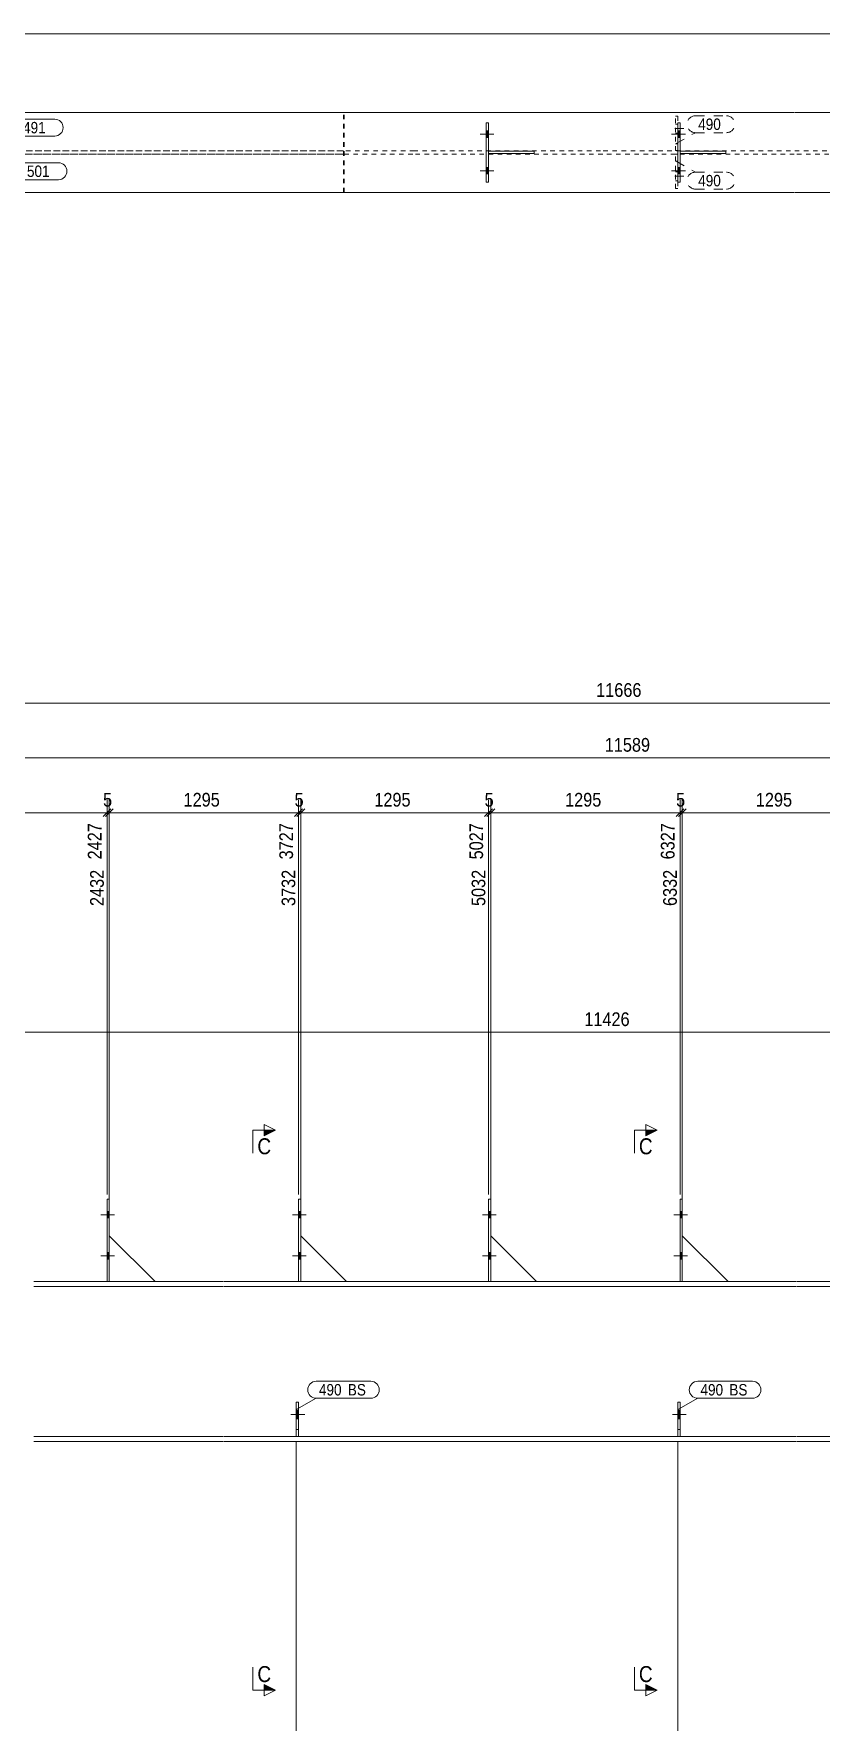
# Model space of a CAD drawing. Header units: millimetres. Extents: x 2 to 825, y 1 to 579.
# Drawn here: x 245.9 to 418.2, y 209.7 to 579 of the extents above; entities that cross this region are included whole.
import ezdxf

# ---------------------------------------------------------------- set-up
doc = ezdxf.new("R2010")
doc.units = ezdxf.units.MM
for name, pattern in [('XKITLINE00', [0]), ('XKITLINE01', [4, 1, -1, 1, -1]), ('XKITLINE02', [4, 2, -2])]:
    doc.linetypes.add(name, pattern=pattern)
for name, color, linetype, lineweight in [('Bolt', 3, 'Continuous', 0), ('Dimensions', 7, 'Continuous', 0), ('DrawingSheet', 5, 'Continuous', 0), ('Part', 2, 'Continuous', 0), ('PartMark', 7, 'Continuous', 0), ('Section', 6, 'Continuous', 0)]:
    doc.layers.add(name, color=color, linetype=linetype, lineweight=lineweight)
doc.styles.add('ARIAL', font='ARIAL.TTF')

# ---------------------------------------------------------------- blocks, each defined once
blk = doc.blocks.new('*A9')
at = {"layer": 'Bolt'}
for points in [[(345.38, 321.44), (345.88, 321.44), (345.88, 320.04), (345.38, 320.04)], [(345.38, 321.44), (345.88, 321.44), (345.88, 320.04), (345.38, 320.04)], [(345.38, 312.44), (345.88, 312.44), (345.88, 311.04), (345.38, 311.04)], [(345.38, 312.44), (345.88, 312.44), (345.88, 311.04), (345.38, 311.04)]]:
    blk.add_hatch(color=3, dxfattribs=at).paths.add_polyline_path(points, flags=17)
at = {"layer": 'Bolt', "color": 3, "linetype": 'XKITLINE00', "lineweight": 0}
for p, q in [((345.88, 321.44), (345.38, 321.44)), ((345.88, 321.44), (345.38, 321.44)), ((347.04, 320.74), (344.04, 320.74)), ((347.04, 320.74), (344.04, 320.74)), ((345.88, 320.04), (345.38, 320.04)), ((345.88, 320.04), (345.38, 320.04)), ((347.04, 311.74), (344.04, 311.74)), ((347.04, 311.74), (344.04, 311.74)), ((345.88, 312.44), (345.38, 312.44)), ((345.88, 312.44), (345.38, 312.44)), ((345.88, 311.04), (345.38, 311.04)), ((345.88, 311.04), (345.38, 311.04))]:
    blk.add_line(p, q, dxfattribs=at)
blk = doc.blocks.new('*A10')
at = {"layer": 'Bolt'}
for points in [[(303.8, 321.44), (304.3, 321.44), (304.3, 320.04), (303.8, 320.04)], [(303.8, 321.44), (304.3, 321.44), (304.3, 320.04), (303.8, 320.04)], [(303.8, 312.44), (304.3, 312.44), (304.3, 311.04), (303.8, 311.04)], [(303.8, 312.44), (304.3, 312.44), (304.3, 311.04), (303.8, 311.04)]]:
    blk.add_hatch(color=3, dxfattribs=at).paths.add_polyline_path(points, flags=17)
at = {"layer": 'Bolt', "color": 3, "linetype": 'XKITLINE00', "lineweight": 0}
for p, q in [((304.3, 321.44), (303.8, 321.44)), ((304.3, 321.44), (303.8, 321.44)), ((305.46, 320.74), (302.46, 320.74)), ((305.46, 320.74), (302.46, 320.74)), ((304.3, 320.04), (303.8, 320.04)), ((304.3, 320.04), (303.8, 320.04)), ((305.46, 311.74), (302.46, 311.74)), ((305.46, 311.74), (302.46, 311.74)), ((304.3, 312.44), (303.8, 312.44)), ((304.3, 312.44), (303.8, 312.44)), ((304.3, 311.04), (303.8, 311.04)), ((304.3, 311.04), (303.8, 311.04))]:
    blk.add_line(p, q, dxfattribs=at)
blk = doc.blocks.new('*A11')
at = {"layer": 'Bolt'}
blk.add_hatch(color=3, dxfattribs=at).paths.add_polyline_path([(303.8, 276.06), (303.3, 276.06), (303.3, 278.02), (303.8, 278.02)], flags=17)
at = {"layer": 'Bolt', "color": 3, "linetype": 'XKITLINE00', "lineweight": 0}
for p, q in [((305.15, 277.04), (302.15, 277.04)), ((303.8, 278.02), (303.3, 278.02)), ((303.8, 276.06), (303.3, 276.06))]:
    blk.add_line(p, q, dxfattribs=at)
blk = doc.blocks.new('*A12')
at = {"layer": 'Bolt', "color": 3, "linetype": 'XKITLINE02', "lineweight": 0}
for p, q in [((305.15, 277.04), (302.15, 277.04)), ((303.8, 278.02), (303.3, 278.02)), ((303.8, 276.06), (303.3, 276.06))]:
    blk.add_line(p, q, dxfattribs=at)
blk = doc.blocks.new('*A13')
at = {"layer": 'Bolt'}
for points in [[(261.9, 321.44), (262.4, 321.44), (262.4, 320.04), (261.9, 320.04)], [(261.9, 321.44), (262.4, 321.44), (262.4, 320.04), (261.9, 320.04)], [(261.9, 312.44), (262.4, 312.44), (262.4, 311.04), (261.9, 311.04)], [(261.9, 312.44), (262.4, 312.44), (262.4, 311.04), (261.9, 311.04)]]:
    blk.add_hatch(color=3, dxfattribs=at).paths.add_polyline_path(points, flags=17)
at = {"layer": 'Bolt', "color": 3, "linetype": 'XKITLINE00', "lineweight": 0}
for p, q in [((262.4, 321.44), (261.9, 321.44)), ((262.4, 321.44), (261.9, 321.44)), ((263.56, 320.74), (260.56, 320.74)), ((263.56, 320.74), (260.56, 320.74)), ((262.4, 320.04), (261.9, 320.04)), ((262.4, 320.04), (261.9, 320.04)), ((263.56, 311.74), (260.56, 311.74)), ((263.56, 311.74), (260.56, 311.74)), ((262.4, 312.44), (261.9, 312.44)), ((262.4, 312.44), (261.9, 312.44)), ((262.4, 311.04), (261.9, 311.04)), ((262.4, 311.04), (261.9, 311.04))]:
    blk.add_line(p, q, dxfattribs=at)
blk = doc.blocks.new('*A20')
at = {"layer": 'Part', "color": 2, "linetype": 'XKITLINE00', "lineweight": 0}
for p, q in [((245.92, 306.14), (287.4, 306.14)), ((287.4, 305.04), (245.92, 305.04)), ((287.5, 306.14), (329.3, 306.14)), ((329.3, 305.04), (287.5, 305.04)), ((329.4, 306.14), (370.88, 306.14)), ((370.88, 305.04), (329.4, 305.04)), ((370.98, 306.14), (412.78, 306.14)), ((412.78, 305.04), (370.98, 305.04)), ((412.88, 306.14), (454.36, 306.14)), ((454.36, 305.04), (412.88, 305.04)), ((287.4, 272.24), (245.92, 272.24)), ((245.92, 271.14), (287.4, 271.14)), ((329.3, 272.24), (287.5, 272.24)), ((287.5, 271.14), (329.3, 271.14)), ((370.88, 272.24), (329.4, 272.24)), ((329.4, 271.14), (370.88, 271.14)), ((412.78, 272.24), (370.98, 272.24)), ((370.98, 271.14), (412.78, 271.14)), ((454.36, 272.24), (412.88, 272.24)), ((412.88, 271.14), (454.36, 271.14))]:
    blk.add_line(p, q, dxfattribs=at)
at = {"layer": 'Part', "color": 7, "linetype": 'XKITLINE01', "lineweight": 0}
for p, q in [((287.4, 306.14), (245.92, 306.14)), ((329.3, 306.14), (287.5, 306.14)), ((370.88, 306.14), (329.4, 306.14)), ((412.78, 306.13), (370.98, 306.13)), ((454.36, 306.13), (412.88, 306.13))]:
    blk.add_line(p, q, dxfattribs=at)
blk = doc.blocks.new('*A30')
at = {"layer": 'Part', "color": 2, "linetype": 'XKITLINE00', "lineweight": 0}
for p, q in [((387.78, 324.14), (387.28, 324.14)), ((387.28, 324.14), (387.28, 306.14)), ((387.78, 306.14), (387.78, 324.14))]:
    blk.add_line(p, q, dxfattribs=at)
at = {"layer": 'Part', "color": 7, "linetype": 'XKITLINE01', "lineweight": 0}
blk.add_line((387.28, 306.14), (387.78, 306.14), dxfattribs=at)
blk = doc.blocks.new('*A31')
at = {"layer": 'Part', "color": 2, "linetype": 'XKITLINE00', "lineweight": 0}
blk.add_line((397.78, 306.14), (387.78, 316.14), dxfattribs=at)
at = {"layer": 'Part', "color": 7, "linetype": 'XKITLINE01', "lineweight": 0}
for p, q in [((387.78, 316.14), (387.78, 306.14)), ((387.78, 306.14), (397.78, 306.14))]:
    blk.add_line(p, q, dxfattribs=at)
blk = doc.blocks.new('*A32')
at = {"layer": 'Part', "color": 2, "linetype": 'XKITLINE00', "lineweight": 0}
for p, q in [((386.78, 272.24), (386.78, 279.74)), ((386.78, 279.74), (387.28, 279.74)), ((387.28, 279.74), (387.28, 272.24))]:
    blk.add_line(p, q, dxfattribs=at)
at = {"layer": 'Part', "color": 7, "linetype": 'XKITLINE01', "lineweight": 0}
for p, q in [((386.78, 273.74), (387.28, 273.74)), ((387.28, 272.24), (386.78, 272.24))]:
    blk.add_line(p, q, dxfattribs=at)
blk = doc.blocks.new('*A33')
at = {"layer": 'Part', "color": 7, "linetype": 'XKITLINE01', "lineweight": 0}
for p, q in [((386.78, 279.74), (386.78, 272.24)), ((387.28, 279.74), (386.78, 279.74)), ((387.28, 272.24), (387.28, 279.74)), ((386.78, 273.74), (387.28, 273.74)), ((386.78, 272.24), (387.28, 272.24))]:
    blk.add_line(p, q, dxfattribs=at)
blk = doc.blocks.new('*A37')
at = {"layer": 'Part', "color": 2, "linetype": 'XKITLINE00', "lineweight": 0}
for p, q in [((345.88, 324.14), (345.38, 324.14)), ((345.38, 324.14), (345.38, 306.14)), ((345.88, 306.14), (345.88, 324.14))]:
    blk.add_line(p, q, dxfattribs=at)
at = {"layer": 'Part', "color": 7, "linetype": 'XKITLINE01', "lineweight": 0}
blk.add_line((345.38, 306.14), (345.88, 306.14), dxfattribs=at)
blk = doc.blocks.new('*A38')
at = {"layer": 'Part', "color": 2, "linetype": 'XKITLINE00', "lineweight": 0}
blk.add_line((355.88, 306.14), (345.88, 316.14), dxfattribs=at)
at = {"layer": 'Part', "color": 7, "linetype": 'XKITLINE01', "lineweight": 0}
for p, q in [((345.88, 316.14), (345.88, 306.14)), ((345.88, 306.14), (355.88, 306.14))]:
    blk.add_line(p, q, dxfattribs=at)
blk = doc.blocks.new('*A39')
at = {"layer": 'Part', "color": 2, "linetype": 'XKITLINE00', "lineweight": 0}
for p, q in [((303.8, 306.14), (303.8, 324.14)), ((303.8, 324.14), (304.3, 324.14)), ((304.3, 324.14), (304.3, 306.14))]:
    blk.add_line(p, q, dxfattribs=at)
at = {"layer": 'Part', "color": 7, "linetype": 'XKITLINE01', "lineweight": 0}
blk.add_line((304.3, 306.14), (303.8, 306.14), dxfattribs=at)
blk = doc.blocks.new('*A40')
at = {"layer": 'Part', "color": 2, "linetype": 'XKITLINE00', "lineweight": 0}
blk.add_line((314.3, 306.14), (304.3, 316.14), dxfattribs=at)
at = {"layer": 'Part', "color": 7, "linetype": 'XKITLINE01', "lineweight": 0}
for p, q in [((304.3, 316.14), (304.3, 306.14)), ((304.3, 306.14), (314.3, 306.14))]:
    blk.add_line(p, q, dxfattribs=at)
blk = doc.blocks.new('*A41')
at = {"layer": 'Part', "color": 2, "linetype": 'XKITLINE00', "lineweight": 0}
for p, q in [((303.3, 272.24), (303.3, 279.74)), ((303.3, 279.74), (303.8, 279.74)), ((303.8, 279.74), (303.8, 272.24))]:
    blk.add_line(p, q, dxfattribs=at)
at = {"layer": 'Part', "color": 7, "linetype": 'XKITLINE01', "lineweight": 0}
for p, q in [((303.3, 273.74), (303.8, 273.74)), ((303.8, 272.24), (303.3, 272.24))]:
    blk.add_line(p, q, dxfattribs=at)
blk = doc.blocks.new('*A42')
at = {"layer": 'Part', "color": 7, "linetype": 'XKITLINE01', "lineweight": 0}
for p, q in [((303.3, 279.74), (303.3, 272.24)), ((303.8, 279.74), (303.3, 279.74)), ((303.8, 272.24), (303.8, 279.74)), ((303.3, 273.74), (303.8, 273.74)), ((303.3, 272.24), (303.8, 272.24))]:
    blk.add_line(p, q, dxfattribs=at)
blk = doc.blocks.new('*A43')
at = {"layer": 'Part', "color": 2, "linetype": 'XKITLINE00', "lineweight": 0}
for p, q in [((261.9, 306.14), (261.9, 324.14)), ((261.9, 324.14), (262.4, 324.14)), ((262.4, 324.14), (262.4, 306.14))]:
    blk.add_line(p, q, dxfattribs=at)
at = {"layer": 'Part', "color": 7, "linetype": 'XKITLINE01', "lineweight": 0}
blk.add_line((262.4, 306.14), (261.9, 306.14), dxfattribs=at)
blk = doc.blocks.new('*A44')
at = {"layer": 'Part', "color": 2, "linetype": 'XKITLINE00', "lineweight": 0}
blk.add_line((272.4, 306.14), (262.4, 316.14), dxfattribs=at)
at = {"layer": 'Part', "color": 7, "linetype": 'XKITLINE01', "lineweight": 0}
for p, q in [((262.4, 316.14), (262.4, 306.14)), ((262.4, 306.14), (272.4, 306.14))]:
    blk.add_line(p, q, dxfattribs=at)
blk = doc.blocks.new('*A61')
at = {"layer": 'Bolt'}
for points in [[(387.28, 321.44), (387.78, 321.44), (387.78, 320.04), (387.28, 320.04)], [(387.28, 321.44), (387.78, 321.44), (387.78, 320.04), (387.28, 320.04)], [(387.28, 312.44), (387.78, 312.44), (387.78, 311.04), (387.28, 311.04)], [(387.28, 312.44), (387.78, 312.44), (387.78, 311.04), (387.28, 311.04)]]:
    blk.add_hatch(color=3, dxfattribs=at).paths.add_polyline_path(points, flags=17)
at = {"layer": 'Bolt', "color": 3, "linetype": 'XKITLINE00', "lineweight": 0}
for p, q in [((387.78, 321.44), (387.28, 321.44)), ((387.78, 321.44), (387.28, 321.44)), ((388.94, 320.74), (385.94, 320.74)), ((388.94, 320.74), (385.94, 320.74)), ((387.78, 320.04), (387.28, 320.04)), ((387.78, 320.04), (387.28, 320.04)), ((388.94, 311.74), (385.94, 311.74)), ((388.94, 311.74), (385.94, 311.74)), ((387.78, 312.44), (387.28, 312.44)), ((387.78, 312.44), (387.28, 312.44)), ((387.78, 311.04), (387.28, 311.04)), ((387.78, 311.04), (387.28, 311.04))]:
    blk.add_line(p, q, dxfattribs=at)
blk = doc.blocks.new('*A62')
at = {"layer": 'Bolt'}
blk.add_hatch(color=3, dxfattribs=at).paths.add_polyline_path([(387.28, 276.06), (386.78, 276.06), (386.78, 278.02), (387.28, 278.02)], flags=17)
at = {"layer": 'Bolt', "color": 3, "linetype": 'XKITLINE00', "lineweight": 0}
for p, q in [((388.63, 277.04), (385.63, 277.04)), ((387.28, 278.02), (386.78, 278.02)), ((387.28, 276.06), (386.78, 276.06))]:
    blk.add_line(p, q, dxfattribs=at)
blk = doc.blocks.new('*A63')
at = {"layer": 'Bolt', "color": 3, "linetype": 'XKITLINE02', "lineweight": 0}
for p, q in [((388.63, 277.04), (385.63, 277.04)), ((387.28, 278.02), (386.78, 278.02)), ((387.28, 276.06), (386.78, 276.06))]:
    blk.add_line(p, q, dxfattribs=at)
blk = doc.blocks.new('*A68')
at = {"layer": 'Bolt'}
for points in [[(386.78, 557.75), (387.28, 557.75), (387.28, 556.35), (386.78, 556.35)], [(386.78, 557.75), (387.28, 557.75), (387.28, 556.35), (386.78, 556.35)], [(386.78, 549.75), (387.28, 549.75), (387.28, 548.35), (386.78, 548.35)], [(386.78, 549.75), (387.28, 549.75), (387.28, 548.35), (386.78, 548.35)]]:
    blk.add_hatch(color=3, dxfattribs=at).paths.add_polyline_path(points, flags=17)
at = {"layer": 'Bolt', "color": 3, "linetype": 'XKITLINE00', "lineweight": 0}
for p, q in [((387.28, 557.75), (386.78, 557.75)), ((387.28, 557.75), (386.78, 557.75)), ((388.44, 557.05), (385.44, 557.05)), ((388.44, 557.05), (385.44, 557.05)), ((387.28, 556.35), (386.78, 556.35)), ((387.28, 556.35), (386.78, 556.35)), ((388.44, 549.05), (385.44, 549.05)), ((388.44, 549.05), (385.44, 549.05)), ((387.28, 549.75), (386.78, 549.75)), ((387.28, 549.75), (386.78, 549.75)), ((387.28, 548.35), (386.78, 548.35)), ((387.28, 548.35), (386.78, 548.35))]:
    blk.add_line(p, q, dxfattribs=at)
blk = doc.blocks.new('*A69')
at = {"layer": 'Bolt', "color": 3, "linetype": 'XKITLINE02', "lineweight": 0}
for p, q in [((388.13, 547.85), (385.13, 547.85)), ((386.78, 548.83), (386.28, 548.83)), ((386.78, 546.87), (386.28, 546.87))]:
    blk.add_line(p, q, dxfattribs=at)
blk = doc.blocks.new('*A70')
at = {"layer": 'Bolt', "color": 3, "linetype": 'XKITLINE02', "lineweight": 0}
for p, q in [((388.13, 558.25), (385.13, 558.25)), ((386.78, 559.23), (386.28, 559.23)), ((386.78, 557.27), (386.28, 557.27))]:
    blk.add_line(p, q, dxfattribs=at)
blk = doc.blocks.new('*A71')
at = {"layer": 'Bolt'}
for points in [[(344.88, 557.75), (345.38, 557.75), (345.38, 556.35), (344.88, 556.35)], [(344.88, 557.75), (345.38, 557.75), (345.38, 556.35), (344.88, 556.35)], [(344.88, 549.75), (345.38, 549.75), (345.38, 548.35), (344.88, 548.35)], [(344.88, 549.75), (345.38, 549.75), (345.38, 548.35), (344.88, 548.35)]]:
    blk.add_hatch(color=3, dxfattribs=at).paths.add_polyline_path(points, flags=17)
at = {"layer": 'Bolt', "color": 3, "linetype": 'XKITLINE00', "lineweight": 0}
for p, q in [((345.38, 557.75), (344.88, 557.75)), ((345.38, 557.75), (344.88, 557.75)), ((346.54, 557.05), (343.54, 557.05)), ((346.54, 557.05), (343.54, 557.05)), ((345.38, 556.35), (344.88, 556.35)), ((345.38, 556.35), (344.88, 556.35)), ((346.54, 549.05), (343.54, 549.05)), ((346.54, 549.05), (343.54, 549.05)), ((345.38, 549.75), (344.88, 549.75)), ((345.38, 549.75), (344.88, 549.75)), ((345.38, 548.35), (344.88, 548.35)), ((345.38, 548.35), (344.88, 548.35))]:
    blk.add_line(p, q, dxfattribs=at)
blk = doc.blocks.new('*A78')
at = {"layer": 'Part', "color": 2, "linetype": 'XKITLINE00', "lineweight": 0}
for p, q in [((328.8, 561.8), (123.86, 561.8)), ((370.38, 561.8), (328.9, 561.8)), ((412.28, 561.8), (370.48, 561.8)), ((453.86, 561.8), (412.38, 561.8)), ((328.8, 544.3), (123.86, 544.3)), ((370.38, 544.3), (328.9, 544.3)), ((412.28, 544.3), (370.48, 544.3)), ((453.86, 544.3), (412.38, 544.3))]:
    blk.add_line(p, q, dxfattribs=at)
at = {"layer": 'Part', "color": 7, "linetype": 'XKITLINE01', "lineweight": 0}
for p, q in [((120.18, 553.4), (328.8, 553.4)), ((328.8, 552.7), (120.18, 552.7)), ((328.9, 553.4), (370.38, 553.4)), ((370.38, 552.7), (328.9, 552.7)), ((370.48, 553.4), (412.28, 553.4)), ((412.28, 552.7), (370.48, 552.7)), ((412.38, 553.4), (453.86, 553.4)), ((453.86, 552.7), (412.38, 552.7))]:
    blk.add_line(p, q, dxfattribs=at)
blk = doc.blocks.new('*A97')
at = {"layer": 'Part', "color": 2, "linetype": 'XKITLINE00', "lineweight": 0}
for p, q in [((386.78, 559.55), (387.28, 559.55)), ((386.78, 559.55), (386.78, 546.55)), ((387.28, 559.55), (387.28, 546.55)), ((386.78, 546.55), (387.28, 546.55))]:
    blk.add_line(p, q, dxfattribs=at)
blk = doc.blocks.new('*A98')
at = {"layer": 'Part', "color": 2, "linetype": 'XKITLINE00', "lineweight": 0}
for p, q in [((387.28, 553.3), (397.28, 553.3)), ((397.28, 552.8), (387.28, 552.8)), ((397.28, 552.8), (397.28, 553.3))]:
    blk.add_line(p, q, dxfattribs=at)
at = {"layer": 'Part', "color": 7, "linetype": 'XKITLINE01', "lineweight": 0}
blk.add_line((387.28, 552.8), (387.28, 553.3), dxfattribs=at)
blk.add_line((387.28, 552.8), (387.28, 553.3), dxfattribs=at)
blk = doc.blocks.new('*A99')
at = {"layer": 'Part', "color": 7, "linetype": 'XKITLINE01', "lineweight": 0}
for p, q in [((386.28, 545.15), (386.28, 552.65)), ((386.28, 552.65), (386.78, 552.65)), ((386.28, 551.15), (386.78, 551.15)), ((386.78, 552.65), (386.78, 545.15)), ((386.78, 545.15), (386.28, 545.15))]:
    blk.add_line(p, q, dxfattribs=at)
blk = doc.blocks.new('*A100')
at = {"layer": 'Part', "color": 7, "linetype": 'XKITLINE01', "lineweight": 0}
for p, q in [((386.28, 553.45), (386.28, 560.95)), ((386.28, 560.95), (386.78, 560.95)), ((386.78, 560.95), (386.78, 553.45)), ((386.28, 554.95), (386.78, 554.95)), ((386.78, 553.45), (386.28, 553.45))]:
    blk.add_line(p, q, dxfattribs=at)
blk = doc.blocks.new('*A101')
at = {"layer": 'Part', "color": 2, "linetype": 'XKITLINE00', "lineweight": 0}
for p, q in [((344.88, 559.55), (345.38, 559.55)), ((344.88, 559.55), (344.88, 546.55)), ((345.38, 559.55), (345.38, 546.55)), ((344.88, 546.55), (345.38, 546.55))]:
    blk.add_line(p, q, dxfattribs=at)
blk = doc.blocks.new('*A102')
at = {"layer": 'Part', "color": 2, "linetype": 'XKITLINE00', "lineweight": 0}
for p, q in [((345.38, 553.3), (355.38, 553.3)), ((355.38, 552.8), (345.38, 552.8)), ((355.38, 552.8), (355.38, 553.3))]:
    blk.add_line(p, q, dxfattribs=at)
at = {"layer": 'Part', "color": 7, "linetype": 'XKITLINE01', "lineweight": 0}
blk.add_line((345.38, 552.8), (345.38, 553.3), dxfattribs=at)
blk.add_line((345.38, 552.8), (345.38, 553.3), dxfattribs=at)
blk = doc.blocks.new('*A110')
at = {"layer": 'Part', "color": 7, "linetype": 'XKITLINE01', "lineweight": 0}
for p, q in [((313.8, 561.8), (116.49, 561.8)), ((116.49, 544.3), (116.49, 561.8)), ((116.61, 553.4), (116.61, 561.8)), ((313.62, 544.3), (313.62, 561.8)), ((313.8, 544.3), (313.8, 561.8)), ((313.62, 553.4), (116.61, 553.4)), ((313.62, 552.7), (116.61, 552.7)), ((116.61, 544.3), (116.61, 552.7)), ((119.91, 553.4), (119.91, 552.7)), ((121.52, 552.7), (121.52, 553.4)), ((116.49, 544.3), (313.8, 544.3))]:
    blk.add_line(p, q, dxfattribs=at)
blk = doc.blocks.new('*A169')
at = {"layer": 'DrawingSheet', "color": 5, "linetype": 'XKITLINE00', "lineweight": 0}
blk.add_line((825, 579), (5, 579), dxfattribs=at)
blk = doc.blocks.new('*A177')
at = {"layer": 'Dimensions', "color": 7, "linetype": 'XKITLINE00', "lineweight": 0}
blk.add_line((31.33, 432.64), (717.65, 432.64), dxfattribs=at)
at = {"layer": 'Dimensions', "color": 3, "style": 'ARIAL', "width": 0.85}
blk.add_text('11666', height=3, dxfattribs=at).set_placement((368.93, 433.99))
blk = doc.blocks.new('*A187')
at = {"layer": 'Dimensions', "color": 7, "linetype": 'XKITLINE00', "lineweight": 0}
blk.add_line((37.08, 420.64), (715.66, 420.64), dxfattribs=at)
at = {"layer": 'Dimensions', "color": 3, "style": 'ARIAL', "width": 0.85}
blk.add_text('11589', height=3, dxfattribs=at).set_placement((370.81, 421.99))
blk = doc.blocks.new('*A190')
at = {"layer": 'Dimensions', "color": 7, "linetype": 'XKITLINE00', "lineweight": 0}
for p, q in [((149.26, 271.24), (149.26, 182.24)), ((303.3, 271.24), (303.3, 182.24)), ((150.11, 185.49), (148.41, 183.79)), ((149.26, 184.64), (303.3, 184.64)), ((304.15, 185.49), (302.45, 183.79))]:
    blk.add_line(p, q, dxfattribs=at)
at = {"layer": 'Dimensions', "color": 3}
for p in [(149.26, 184.64), (303.3, 184.64)]:
    blk.add_point(p, dxfattribs=at)
at = {"layer": 'Dimensions', "color": 3, "style": 'ARIAL', "width": 0.85}
blk.add_text('3722', height=3, rotation=90.0002, dxfattribs=at).set_placement((302.1, 185.94))
blk.add_text('2600', height=3, dxfattribs=at).set_placement((221.83, 185.99))
blk = doc.blocks.new('*A191')
at = {"layer": 'Dimensions', "color": 7, "linetype": 'XKITLINE00', "lineweight": 0}
for p, q in [((303.3, 271.24), (303.3, 182.24)), ((386.78, 271.24), (386.78, 182.24)), ((304.15, 185.49), (302.45, 183.79)), ((303.3, 184.64), (386.78, 184.64)), ((387.63, 185.49), (385.93, 183.79))]:
    blk.add_line(p, q, dxfattribs=at)
at = {"layer": 'Dimensions', "color": 3}
for p in [(303.3, 184.64), (386.78, 184.64)]:
    blk.add_point(p, dxfattribs=at)
at = {"layer": 'Dimensions', "color": 3, "style": 'ARIAL', "width": 0.85}
blk.add_text('6322', height=3, rotation=90.0002, dxfattribs=at).set_placement((385.58, 185.94))
blk.add_text('2600', height=3, dxfattribs=at).set_placement((340.59, 185.99))
blk = doc.blocks.new('*A192')
at = {"layer": 'Dimensions', "color": 7, "linetype": 'XKITLINE00', "lineweight": 0}
for p, q in [((386.78, 271.24), (386.78, 182.24)), ((470.26, 271.24), (470.26, 182.24)), ((387.63, 185.49), (385.93, 183.79)), ((386.78, 184.64), (470.26, 184.64)), ((471.11, 185.49), (469.41, 183.79))]:
    blk.add_line(p, q, dxfattribs=at)
at = {"layer": 'Dimensions', "color": 3}
for p in [(386.78, 184.64), (470.26, 184.64)]:
    blk.add_point(p, dxfattribs=at)
at = {"layer": 'Dimensions', "color": 3, "style": 'ARIAL', "width": 0.85}
blk.add_text('8922', height=3, rotation=90.0002, dxfattribs=at).set_placement((469.06, 185.94))
blk.add_text('2600', height=3, dxfattribs=at).set_placement((424.07, 185.99))
blk = doc.blocks.new('*A204')
at = {"layer": 'Dimensions', "color": 7, "linetype": 'XKITLINE00', "lineweight": 0}
blk.add_line((40.77, 360.64), (703.03, 360.64), dxfattribs=at)
at = {"layer": 'Dimensions', "color": 3, "style": 'ARIAL', "width": 0.85}
blk.add_text('11426', height=3, dxfattribs=at).set_placement((366.34, 361.99))
blk = doc.blocks.new('*A220')
at = {"layer": 'PartMark', "color": 7, "linetype": 'XKITLINE00', "lineweight": 0}
for p, q in [((391.15, 284.3), (403.11, 284.3)), ((386.91, 278.21), (391.15, 280.6)), ((391.15, 280.6), (403.11, 280.6))]:
    blk.add_line(p, q, dxfattribs=at)
for centre, start, end in [((391.15, 282.45), 90, 270), ((403.11, 282.45), 270, 90)]:
    blk.add_arc(centre, 1.85, start, end, dxfattribs=at)
at = {"layer": 'PartMark', "color": 3, "style": 'ARIAL', "width": 0.85}
for s, p in [('490', (391.75, 281.2)), ('BS', (398.07, 281.2))]:
    blk.add_text(s, height=2.5, dxfattribs=at).set_placement(p)
blk = doc.blocks.new('*A221')
at = {"layer": 'PartMark', "color": 7, "linetype": 'XKITLINE00', "lineweight": 0}
for p, q in [((307.67, 284.3), (319.63, 284.3)), ((303.43, 278.21), (307.67, 280.6)), ((307.67, 280.6), (319.63, 280.6))]:
    blk.add_line(p, q, dxfattribs=at)
for centre, start, end in [((307.67, 282.45), 90, 270), ((319.63, 282.45), 270, 90)]:
    blk.add_arc(centre, 1.85, start, end, dxfattribs=at)
at = {"layer": 'PartMark', "color": 3, "style": 'ARIAL', "width": 0.85}
for s, p in [('490', (308.27, 281.2)), ('BS', (314.59, 281.2))]:
    blk.add_text(s, height=2.5, dxfattribs=at).set_placement(p)
blk = doc.blocks.new('*A224')
at = {"layer": 'Section'}
for points in [[(379.78, 339.2), (382.28, 339.2), (379.78, 337.95)], [(379.78, 218.02), (382.28, 216.77), (379.78, 216.77)]]:
    blk.add_hatch(color=3, dxfattribs=at).paths.add_polyline_path(points, flags=17)
at = {"layer": 'Section', "color": 3, "linetype": 'XKITLINE00', "lineweight": 0}
for p, q in [((379.78, 337.95), (379.78, 340.45)), ((379.78, 340.45), (382.28, 339.2)), ((382.28, 339.2), (379.78, 337.95)), ((382.28, 216.77), (379.78, 218.02)), ((379.78, 218.02), (379.78, 215.52)), ((382.28, 216.77), (379.78, 215.52))]:
    blk.add_line(p, q, dxfattribs=at)
at = {"layer": 'Section', "color": 1, "linetype": 'XKITLINE00', "lineweight": 0}
for p, q in [((377.28, 339.2), (377.28, 334.2)), ((377.28, 339.2), (382.28, 339.2)), ((377.28, 216.77), (377.28, 221.77)), ((377.28, 216.77), (382.28, 216.77))]:
    blk.add_line(p, q, dxfattribs=at)
at = {"layer": 'Section', "color": 7, "style": 'ARIAL', "width": 0.85}
for p in [(378.28, 333.95), (378.28, 218.52)]:
    blk.add_text('C', height=3.5, dxfattribs=at).set_placement(p)
blk = doc.blocks.new('*A228')
at = {"layer": 'Section'}
for points in [[(296.3, 339.2), (298.8, 339.2), (296.3, 337.95)], [(296.3, 218.02), (298.8, 216.77), (296.3, 216.77)]]:
    blk.add_hatch(color=3, dxfattribs=at).paths.add_polyline_path(points, flags=17)
at = {"layer": 'Section', "color": 3, "linetype": 'XKITLINE00', "lineweight": 0}
for p, q in [((296.3, 337.95), (296.3, 340.45)), ((296.3, 340.45), (298.8, 339.2)), ((298.8, 339.2), (296.3, 337.95)), ((298.8, 216.77), (296.3, 218.02)), ((296.3, 218.02), (296.3, 215.52)), ((298.8, 216.77), (296.3, 215.52))]:
    blk.add_line(p, q, dxfattribs=at)
at = {"layer": 'Section', "color": 1, "linetype": 'XKITLINE00', "lineweight": 0}
for p, q in [((293.8, 339.2), (293.8, 334.2)), ((293.8, 339.2), (298.8, 339.2)), ((293.8, 216.77), (293.8, 221.77)), ((293.8, 216.77), (298.8, 216.77))]:
    blk.add_line(p, q, dxfattribs=at)
at = {"layer": 'Section', "color": 7, "style": 'ARIAL', "width": 0.85}
for p in [(294.8, 333.95), (294.8, 218.52)]:
    blk.add_text('C', height=3.5, dxfattribs=at).set_placement(p)
blk = doc.blocks.new('*A231')
at = {"layer": 'Dimensions', "color": 7, "linetype": 'XKITLINE00', "lineweight": 0}
for p, q in [((150.26, 317.14), (150.26, 411.49)), ((261.9, 325.14), (261.9, 411.49)), ((151.11, 409.49), (149.41, 407.79)), ((150.26, 408.64), (261.9, 408.64)), ((262.75, 409.49), (261.05, 407.79))]:
    blk.add_line(p, q, dxfattribs=at)
at = {"layer": 'Dimensions', "color": 3}
for p in [(150.26, 408.64), (261.9, 408.64)]:
    blk.add_point(p, dxfattribs=at)
at = {"layer": 'Dimensions', "color": 3, "style": 'ARIAL', "width": 0.85}
blk.add_text('1295', height=3, dxfattribs=at).set_placement((201.63, 409.99))
blk.add_text('2427', height=3, rotation=90.0002, dxfattribs=at).set_placement((260.7, 398.44))
blk = doc.blocks.new('*A232')
at = {"layer": 'Dimensions', "color": 7, "linetype": 'XKITLINE00', "lineweight": 0}
for p, q in [((261.9, 325.14), (261.9, 411.49)), ((262.4, 317.14), (262.4, 411.49)), ((262.75, 409.49), (261.05, 407.79)), ((263.25, 409.49), (261.55, 407.79)), ((261.9, 408.64), (262.4, 408.64))]:
    blk.add_line(p, q, dxfattribs=at)
at = {"layer": 'Dimensions', "color": 3}
for p in [(261.9, 408.64), (262.4, 408.64)]:
    blk.add_point(p, dxfattribs=at)
at = {"layer": 'Dimensions', "color": 3, "style": 'ARIAL', "width": 0.85}
blk.add_text('5', height=3, dxfattribs=at).set_placement((261.04, 409.99))
blk.add_text('2432', height=3, rotation=90.0002, dxfattribs=at).set_placement((261.2, 388.24))
blk = doc.blocks.new('*A233')
at = {"layer": 'Dimensions', "color": 7, "linetype": 'XKITLINE00', "lineweight": 0}
for p, q in [((262.4, 317.14), (262.4, 411.49)), ((303.8, 325.14), (303.8, 411.49)), ((263.25, 409.49), (261.55, 407.79)), ((262.4, 408.64), (303.8, 408.64)), ((304.65, 409.49), (302.95, 407.79))]:
    blk.add_line(p, q, dxfattribs=at)
at = {"layer": 'Dimensions', "color": 3}
for p in [(262.4, 408.64), (303.8, 408.64)]:
    blk.add_point(p, dxfattribs=at)
at = {"layer": 'Dimensions', "color": 3, "style": 'ARIAL', "width": 0.85}
blk.add_text('1295', height=3, dxfattribs=at).set_placement((278.65, 409.99))
blk.add_text('3727', height=3, rotation=90.0002, dxfattribs=at).set_placement((302.6, 398.44))
blk = doc.blocks.new('*A234')
at = {"layer": 'Dimensions', "color": 7, "linetype": 'XKITLINE00', "lineweight": 0}
for p, q in [((303.8, 325.14), (303.8, 411.49)), ((304.3, 317.14), (304.3, 411.49)), ((304.65, 409.49), (302.95, 407.79)), ((305.15, 409.49), (303.45, 407.79)), ((303.8, 408.64), (304.3, 408.64))]:
    blk.add_line(p, q, dxfattribs=at)
at = {"layer": 'Dimensions', "color": 3}
for p in [(303.8, 408.64), (304.3, 408.64)]:
    blk.add_point(p, dxfattribs=at)
at = {"layer": 'Dimensions', "color": 3, "style": 'ARIAL', "width": 0.85}
blk.add_text('5', height=3, dxfattribs=at).set_placement((302.94, 409.99))
blk.add_text('3732', height=3, rotation=90.0002, dxfattribs=at).set_placement((303.1, 388.24))
blk = doc.blocks.new('*A235')
at = {"layer": 'Dimensions', "color": 7, "linetype": 'XKITLINE00', "lineweight": 0}
for p, q in [((304.3, 317.14), (304.3, 411.49)), ((345.38, 325.14), (345.38, 411.49)), ((305.15, 409.49), (303.45, 407.79)), ((304.3, 408.64), (345.38, 408.64)), ((346.23, 409.49), (344.53, 407.79))]:
    blk.add_line(p, q, dxfattribs=at)
at = {"layer": 'Dimensions', "color": 3}
for p in [(304.3, 408.64), (345.38, 408.64)]:
    blk.add_point(p, dxfattribs=at)
at = {"layer": 'Dimensions', "color": 3, "style": 'ARIAL', "width": 0.85}
blk.add_text('1295', height=3, dxfattribs=at).set_placement((320.39, 409.99))
blk.add_text('5027', height=3, rotation=90.0002, dxfattribs=at).set_placement((344.18, 398.44))
blk = doc.blocks.new('*A236')
at = {"layer": 'Dimensions', "color": 7, "linetype": 'XKITLINE00', "lineweight": 0}
for p, q in [((345.38, 325.14), (345.38, 411.49)), ((345.88, 317.14), (345.88, 411.49)), ((346.23, 409.49), (344.53, 407.79)), ((346.73, 409.49), (345.03, 407.79)), ((345.38, 408.64), (345.88, 408.64))]:
    blk.add_line(p, q, dxfattribs=at)
at = {"layer": 'Dimensions', "color": 3}
for p in [(345.38, 408.64), (345.88, 408.64)]:
    blk.add_point(p, dxfattribs=at)
at = {"layer": 'Dimensions', "color": 3, "style": 'ARIAL', "width": 0.85}
blk.add_text('5', height=3, dxfattribs=at).set_placement((344.52, 409.99))
blk.add_text('5032', height=3, rotation=90.0002, dxfattribs=at).set_placement((344.68, 388.24))
blk = doc.blocks.new('*A237')
at = {"layer": 'Dimensions', "color": 7, "linetype": 'XKITLINE00', "lineweight": 0}
for p, q in [((345.88, 317.14), (345.88, 411.49)), ((387.28, 325.14), (387.28, 411.49)), ((346.73, 409.49), (345.03, 407.79)), ((345.88, 408.64), (387.28, 408.64)), ((388.13, 409.49), (386.43, 407.79))]:
    blk.add_line(p, q, dxfattribs=at)
at = {"layer": 'Dimensions', "color": 3}
for p in [(345.88, 408.64), (387.28, 408.64)]:
    blk.add_point(p, dxfattribs=at)
at = {"layer": 'Dimensions', "color": 3, "style": 'ARIAL', "width": 0.85}
blk.add_text('1295', height=3, dxfattribs=at).set_placement((362.13, 409.99))
blk.add_text('6327', height=3, rotation=90.0002, dxfattribs=at).set_placement((386.08, 398.44))
blk = doc.blocks.new('*A238')
at = {"layer": 'Dimensions', "color": 7, "linetype": 'XKITLINE00', "lineweight": 0}
for p, q in [((387.28, 325.14), (387.28, 411.49)), ((387.78, 317.14), (387.78, 411.49)), ((388.13, 409.49), (386.43, 407.79)), ((388.63, 409.49), (386.93, 407.79)), ((387.28, 408.64), (387.78, 408.64))]:
    blk.add_line(p, q, dxfattribs=at)
at = {"layer": 'Dimensions', "color": 3}
for p in [(387.28, 408.64), (387.78, 408.64)]:
    blk.add_point(p, dxfattribs=at)
at = {"layer": 'Dimensions', "color": 3, "style": 'ARIAL', "width": 0.85}
blk.add_text('5', height=3, dxfattribs=at).set_placement((386.42, 409.99))
blk.add_text('6332', height=3, rotation=90.0002, dxfattribs=at).set_placement((386.58, 388.24))
blk = doc.blocks.new('*A239')
at = {"layer": 'Dimensions', "color": 7, "linetype": 'XKITLINE00', "lineweight": 0}
for p, q in [((387.78, 317.14), (387.78, 411.49)), ((428.86, 325.14), (428.86, 411.49)), ((388.63, 409.49), (386.93, 407.79)), ((387.78, 408.64), (428.86, 408.64)), ((429.71, 409.49), (428.01, 407.79))]:
    blk.add_line(p, q, dxfattribs=at)
at = {"layer": 'Dimensions', "color": 3}
for p in [(387.78, 408.64), (428.86, 408.64)]:
    blk.add_point(p, dxfattribs=at)
at = {"layer": 'Dimensions', "color": 3, "style": 'ARIAL', "width": 0.85}
blk.add_text('1295', height=3, dxfattribs=at).set_placement((403.87, 409.99))
blk.add_text('7627', height=3, rotation=90.0002, dxfattribs=at).set_placement((427.66, 398.44))
blk = doc.blocks.new('*A259')
at = {"layer": 'PartMark', "color": 7, "linetype": 'XKITLINE02', "lineweight": 0}
for p, q in [((390.65, 561.07), (397.42, 561.07)), ((386.41, 554.98), (390.65, 557.37)), ((390.65, 557.37), (397.42, 557.37))]:
    blk.add_line(p, q, dxfattribs=at)
for centre, start, end in [((390.65, 559.22), 90, 270), ((397.42, 559.22), 270, 90)]:
    blk.add_arc(centre, 1.85, start, end, dxfattribs=at)
at = {"layer": 'PartMark', "color": 3, "style": 'ARIAL', "width": 0.85}
blk.add_text('490', height=2.5, dxfattribs=at).set_placement((391.25, 557.97))
blk = doc.blocks.new('*A260')
at = {"layer": 'PartMark', "color": 7, "linetype": 'XKITLINE02', "lineweight": 0}
for p, q in [((386.41, 551.12), (390.65, 548.73)), ((390.65, 548.73), (397.42, 548.73)), ((390.65, 545.03), (397.42, 545.03))]:
    blk.add_line(p, q, dxfattribs=at)
for centre, start, end in [((390.65, 546.88), 90, 270), ((397.42, 546.88), 270, 90)]:
    blk.add_arc(centre, 1.85, start, end, dxfattribs=at)
at = {"layer": 'PartMark', "color": 3, "style": 'ARIAL', "width": 0.85}
blk.add_text('490', height=2.5, dxfattribs=at).set_placement((391.25, 545.63))
blk = doc.blocks.new('*A262')
at = {"layer": 'PartMark', "color": 7, "linetype": 'XKITLINE00', "lineweight": 0}
for p, q in [((235.27, 553.17), (239.51, 550.78)), ((239.51, 550.78), (251.29, 550.78)), ((239.51, 547.08), (251.29, 547.08))]:
    blk.add_line(p, q, dxfattribs=at)
for centre, start, end in [((239.51, 548.93), 90, 270), ((251.29, 548.93), 270, 90)]:
    blk.add_arc(centre, 1.85, start, end, dxfattribs=at)
at = {"layer": 'PartMark', "color": 3, "style": 'ARIAL', "width": 0.85}
for s, p in [('9x', (240.11, 547.68)), ('501', (244.38, 547.68))]:
    blk.add_text(s, height=2.5, dxfattribs=at).set_placement(p)
blk = doc.blocks.new('*A263')
at = {"layer": 'PartMark', "color": 7, "linetype": 'XKITLINE00', "lineweight": 0}
for p, q in [((238.66, 560.32), (250.45, 560.32)), ((232.87, 556.92), (238.66, 556.62)), ((238.66, 556.62), (250.45, 556.62))]:
    blk.add_line(p, q, dxfattribs=at)
for centre, start, end in [((238.66, 558.47), 90, 270), ((250.45, 558.47), 270, 90)]:
    blk.add_arc(centre, 1.85, start, end, dxfattribs=at)
at = {"layer": 'PartMark', "color": 3, "style": 'ARIAL', "width": 0.85}
for s, p in [('9x', (239.26, 557.22)), ('491', (243.53, 557.22))]:
    blk.add_text(s, height=2.5, dxfattribs=at).set_placement(p)

msp = doc.modelspace()

# ---------------------------------------------------------------- block references
at = {"lineweight": 0}
for name in ['*A169', '*A110', '*A263', '*A71', '*A101', '*A70', '*A68', '*A100', '*A259', '*A97', '*A262', '*A102', '*A99', '*A260', '*A98', '*A69', '*A177', '*A187', '*A231', '*A232', '*A233', '*A234', '*A235', '*A236', '*A237', '*A238', '*A239', '*A204', '*A228', '*A224', '*A13', '*A43', '*A10', '*A39', '*A9', '*A37', '*A61', '*A30', '*A44', '*A40', '*A38', '*A31', '*A221', '*A220', '*A11', '*A12', '*A41', '*A42', '*A62', '*A63', '*A32', '*A33', '*A190', '*A191', '*A192']:
    msp.add_blockref(name, (0, 0), dxfattribs=at)
at = {"layer": 'Part', "lineweight": 0}
for name in ['*A78', '*A20']:
    msp.add_blockref(name, (0, 0), dxfattribs=at)

doc.saveas('drawing.dxf')
